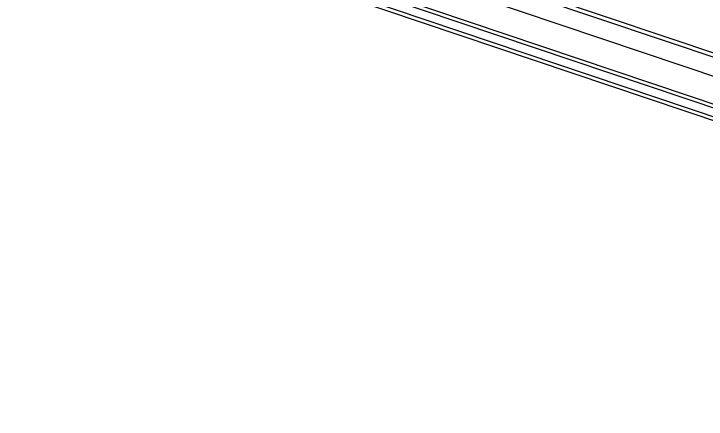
# Model space of a CAD drawing. Header units: millimetres. Extents: x 113 to 1101, y 63 to 734.
# Drawn here: x 930.64 to 972.78, y 220.17 to 244.87 of the extents above; entities that cross this region are included whole.
import ezdxf

# ---------------------------------------------------------------- set-up
doc = ezdxf.new("R2010")
doc.units = ezdxf.units.MM

msp = doc.modelspace()

# ---------------------------------------------------------------- linework, layer by layer
for p, q in [((930.637, 253.74), (1025.505, 221.731)), ((1025.995, 221.313), (931.127, 253.323)), ((941.061, 253.075), (1015.999, 227.791)), ((1016.118, 227.998), (941.18, 253.282)), ((931.676, 252.621), (1026.624, 220.585)), ((1027.114, 220.168), (932.166, 252.204)), ((1015.523, 226.784), (940.585, 252.069))]:
    msp.add_line(p, q)

doc.saveas('drawing.dxf')
